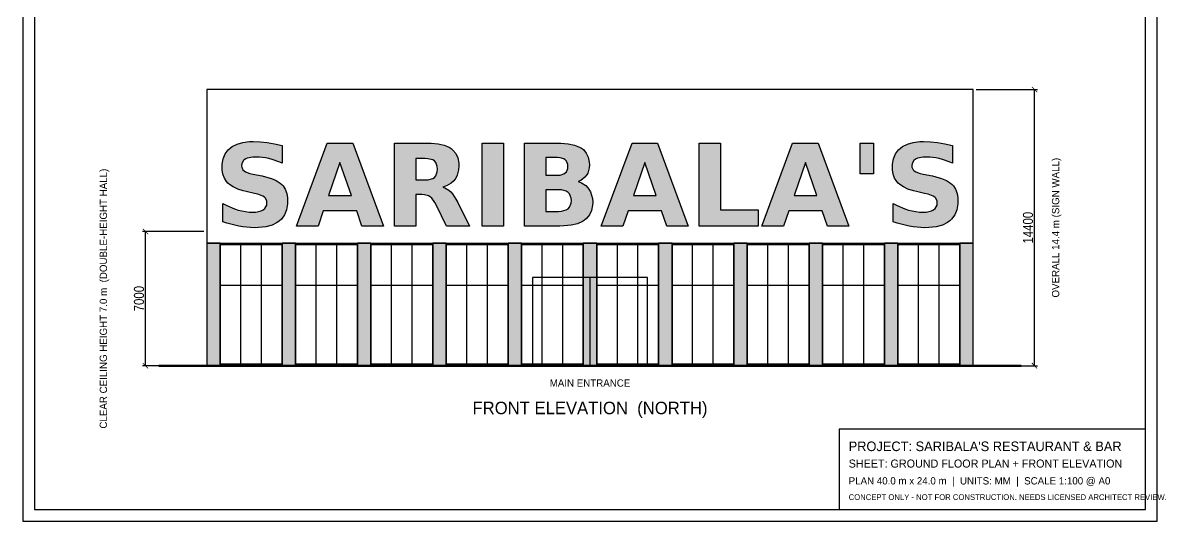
# Model space of a CAD drawing. Header units: millimetres. Extents: x -9600 to 50069, y -29600 to 37080.
# Drawn here: x -9600 to 50069, y -29600 to -3622 of the extents above; entities that cross this region are included whole.
import ezdxf
from ezdxf.enums import TextEntityAlignment as Align

# ---------------------------------------------------------------- set-up
doc = ezdxf.new("R2010")
doc.units = ezdxf.units.MM
for name, color, linetype in [('DOORS', 3, 'Continuous'), ('ELEVATION', 7, 'Continuous'), ('GLASS', 4, 'Continuous'), ('HATCH', 8, 'Continuous'), ('ROOMTAG', 7, 'Continuous'), ('SIGN', 2, 'Continuous'), ('TITLE', 7, 'Continuous')]:
    doc.layers.add(name, color=color, linetype=linetype)
doc.styles.add('OpenSansCondensed-Light', font='OpenSansCondensed-Light.ttf')
doc.dimstyles.new('ARCH', dxfattribs={"dimtxt": 380, "dimasz": 280, "dimexe": 150, "dimexo": 150, "dimgap": 80, "dimtad": 1, "dimzin": 12, "dimdsep": 46, "dimtxsty": 'OpenSansCondensed-Light', "dimblk": 'ARCHTICK', "dimcen": 2.5, "dimazin": 3, "dimtfac": 0.5, "dimtmove": 2, "dimatfit": 3})

# ---------------------------------------------------------------- blocks, each defined once
blk = doc.blocks.new('_ARCHTICK')
at = {"color": 0, "linetype": 'BYBLOCK', "const_width": 0.15}
blk.add_lwpolyline([(-0.5, -0.5), (0.5, 0.5)], dxfattribs=at)

msp = doc.modelspace()

# ---------------------------------------------------------------- hatches: boundary and pattern name
at = {"layer": 'HATCH'}
h = msp.add_hatch(color=7, dxfattribs=at)
h.dxf.hatch_style = 1
h.paths.add_polyline_path([(0, -21500), (700, -21500), (700, -15100), (0, -15100)])
h = msp.add_hatch(color=7, dxfattribs=at)
h.dxf.hatch_style = 1
h.paths.add_polyline_path([(3930, -21500), (4630, -21500), (4630, -15100), (3930, -15100)])
h = msp.add_hatch(color=7, dxfattribs=at)
h.dxf.hatch_style = 1
h.paths.add_polyline_path([(7860, -21500), (8560, -21500), (8560, -15100), (7860, -15100)])
h = msp.add_hatch(color=7, dxfattribs=at)
h.dxf.hatch_style = 1
h.paths.add_polyline_path([(11790, -21500), (12490, -21500), (12490, -15100), (11790, -15100)])
h = msp.add_hatch(color=7, dxfattribs=at)
h.dxf.hatch_style = 1
h.paths.add_polyline_path([(15720, -21500), (16420, -21500), (16420, -15100), (15720, -15100)])
h = msp.add_hatch(color=7, dxfattribs=at)
h.dxf.hatch_style = 1
h.paths.add_polyline_path([(19650, -21500), (20350, -21500), (20350, -15100), (19650, -15100)])
h = msp.add_hatch(color=7, dxfattribs=at)
h.dxf.hatch_style = 1
h.paths.add_polyline_path([(23580, -21500), (24280, -21500), (24280, -15100), (23580, -15100)])
h = msp.add_hatch(color=7, dxfattribs=at)
h.dxf.hatch_style = 1
h.paths.add_polyline_path([(27510, -21500), (28210, -21500), (28210, -15100), (27510, -15100)])
h = msp.add_hatch(color=7, dxfattribs=at)
h.dxf.hatch_style = 1
h.paths.add_polyline_path([(31440, -21500), (32140, -21500), (32140, -15100), (31440, -15100)])
h = msp.add_hatch(color=7, dxfattribs=at)
h.dxf.hatch_style = 1
h.paths.add_polyline_path([(35370, -21500), (36070, -21500), (36070, -15100), (35370, -15100)])
h = msp.add_hatch(color=7, dxfattribs=at)
h.dxf.hatch_style = 1
h.paths.add_polyline_path([(39300, -21500), (40000, -21500), (40000, -15100), (39300, -15100)])
at = {"layer": 'SIGN'}
h = msp.add_hatch(color=7, dxfattribs=at)
h.dxf.hatch_style = 1
h.paths.add_polyline_path([(3932.402, -10021.371), (3932.402, -10938.353), (3755.247, -10863.465), (3407.203, -10743.274), (3236.313, -10697.97), (3069.251, -10662.237), (2749.05, -10621.4), (2595.91, -10616.295), (2408.894, -10623.198), (2112.824, -10678.421), (2003.77, -10726.741), (1920.124, -10789.157), (1824.527, -10959.931), (1812.578, -11068.289), (1820.641, -11150.718), (1885.145, -11286.687), (1941.587, -11340.228), (2019.258, -11386.808), (2253.609, -11469.875), (2410.287, -11506.361), (2885.484, -11601.958), (3059.477, -11640.736), (3368.309, -11732.387), (3624.934, -11842.834), (3829.352, -11972.074), (3911.983, -12043.742), (3983.55, -12121.443), (4098.057, -12300.338), (4174.395, -12510.557), (4212.563, -12752.1), (4217.335, -12884.618), (4210.693, -13057.8), (4157.558, -13369.88), (4051.288, -13636.25), (3891.884, -13856.91), (3792.256, -13950.099), (3678.982, -14032.107), (3410.408, -14163.32), (3085.798, -14250.795), (2705.153, -14294.533), (2493.817, -14300), (2288.007, -14295.069), (1874.994, -14255.624), (1667.791, -14221.11), (1460.357, -14177.372), (1045.488, -14061.357), (838.053, -13989.08), (838.053, -13047.039), (1043.747, -13150.292), (1444.695, -13316.426), (1639.948, -13379.306), (1831.778, -13428.032), (2205.346, -13483.719), (2387.084, -13490.68), (2559.192, -13483.081), (2839.02, -13422.289), (2946.739, -13369.097), (3031.604, -13301.344), (3128.593, -13126.857), (3140.716, -13020.124), (3132.479, -12924.702), (3066.583, -12768.313), (3008.923, -12707.348), (2926.611, -12653.575), (2663.489, -12554.73), (2482.68, -12509.658), (2050.176, -12414.062), (1893.208, -12376.676), (1611.988, -12286.417), (1374.39, -12175.506), (1180.413, -12043.945), (1099.782, -11970.421), (1029.521, -11891.009), (917.103, -11712.346), (842.157, -11507.232), (804.684, -11275.666), (800, -11149.964), (806.526, -10992.909), (858.733, -10706.816), (963.146, -10458.08), (1119.766, -10246.701), (1217.654, -10155.02), (1327.781, -10073.447), (1582.317, -9942.93), (1882.564, -9855.919), (2228.52, -9812.414), (2418.64, -9806.975), (2780.838, -9820.433), (3152.782, -9860.806), (3536.095, -9927.863), (3932.402, -10021.371)])
h.paths.add_polyline_path([(7824.934, -13426.64), (6079.141, -13426.64), (5803.49, -14215.541), (4680.466, -14215.541), (6284.256, -9884.937), (7616.107, -9884.937), (9219.897, -14215.541), (8097.801, -14215.541), (7824.934, -13426.64)])
h.paths.add_polyline_path([(6357.577, -12622.889), (7543.713, -12622.889), (6951.573, -10900.3), (6357.577, -12622.889)])
h.paths.add_polyline_path([(11380.558, -11805.216), (11543.559, -11797.095), (11795.079, -11732.126), (11883.598, -11675.279), (11950.191, -11599.347), (12026.297, -11384.488), (12035.81, -11245.56), (12026.297, -11108.082), (11950.191, -10896.471), (11883.598, -10822.338), (11795.079, -10766.303), (11543.559, -10702.262), (11380.558, -10694.257), (10910.93, -10694.257), (10910.93, -11805.216), (11380.558, -11805.216)])
h.paths.add_polyline_path([(10910.93, -12576.483), (10910.93, -14215.541), (9794.402, -14215.541), (9794.402, -9884.937), (11499.357, -9884.937), (11706.139, -9889.433), (12076.807, -9925.398), (12390.279, -9997.327), (12646.556, -10105.221), (12753.246, -10172.654), (12846.783, -10249.572), (12996.442, -10434.732), (13096.215, -10661.657), (13146.101, -10930.348), (13152.337, -11080.355), (13139.344, -11285.179), (13071.127, -11556.523), (12993.165, -11713.492), (12944.439, -11784.797), (12889.404, -11851.448), (12759.583, -11971.175), (12515.473, -12116.832), (12319.814, -12191.313), (12431.421, -12225.596), (12636.535, -12343.931), (12730.043, -12427.984), (12821.231, -12531.759), (13004.998, -12810.659), (13097.578, -12985.783), (13703.64, -14215.541), (12514.719, -14215.541), (11986.62, -13139.851), (11906.511, -12990.308), (11744.555, -12768.487), (11662.706, -12696.21), (11574.187, -12643.829), (11356.079, -12583.966), (11226.49, -12576.483), (10910.93, -12576.483)])
h.paths.add_polyline_path([(14368.173, -9884.937), (15484.701, -9884.937), (15484.701, -14215.541), (14368.173, -14215.541), (14368.173, -9884.937)])
h.paths.add_polyline_path([(18311.751, -11562.049), (18435.945, -11554.798), (18635.955, -11496.79), (18711.771, -11446.034), (18771.46, -11381.123), (18839.677, -11209.885), (18848.204, -11103.558), (18839.677, -10998.39), (18771.46, -10828.08), (18711.771, -10762.938), (18635.955, -10711.369), (18435.945, -10652.434), (18311.751, -10645.067), (17694.552, -10645.067), (17694.552, -11562.049), (18311.751, -11562.049)])
h.paths.add_polyline_path([(18349.804, -13455.412), (18507.41, -13446.536), (18760.323, -13375.535), (18855.629, -13313.409), (18929.937, -13233.359), (19014.86, -13018.964), (19025.475, -12884.618), (19014.976, -12752.419), (18930.981, -12541.272), (18857.485, -12462.324), (18762.759, -12400.604), (18508.919, -12330.067), (18349.804, -12321.25), (17694.552, -12321.25), (17694.552, -13455.412), (18349.804, -13455.412)])
h.paths.add_polyline_path([(19388.37, -11898.028), (19557.809, -11961.488), (19773.901, -12098.008), (19892.585, -12216.576), (19944.313, -12284.125), (20030.802, -12432.682), (20129.647, -12777.479), (20142.002, -12973.718), (20135.389, -13125.364), (20082.487, -13398.811), (19976.681, -13632.465), (19817.973, -13826.326), (19718.78, -13908.334), (19606.071, -13980.335), (19339.237, -14095.538), (19017.18, -14172.34), (18639.899, -14210.741), (18430.551, -14215.541), (16578.025, -14215.541), (16578.025, -9884.937), (18254.208, -9884.937), (18471.968, -9889.201), (18860.85, -9923.309), (19187.548, -9991.526), (19452.062, -10093.851), (19561, -10157.804), (19655.842, -10231.14), (19807.589, -10408.527), (19908.754, -10626.867), (19959.337, -10886.16), (19965.66, -11031.164), (19956.378, -11183.086), (19882.129, -11451.776), (19817.161, -11568.545), (19735.022, -11672.321), (19520.626, -11837.062), (19388.37, -11898.028)])
h.paths.add_polyline_path([(23732.895, -13426.64), (21987.103, -13426.64), (21711.452, -14215.541), (20588.428, -14215.541), (22192.217, -9884.937), (23524.068, -9884.937), (25127.858, -14215.541), (24005.762, -14215.541), (23732.895, -13426.64)])
h.paths.add_polyline_path([(22265.539, -12622.889), (23451.675, -12622.889), (22859.535, -10900.3), (22265.539, -12622.889)])
h.paths.add_polyline_path([(25702.364, -9884.937), (26818.891, -9884.937), (26818.891, -13371.881), (28779.079, -13371.881), (28779.079, -14215.541), (25702.364, -14215.541), (25702.364, -9884.937)])
h.paths.add_polyline_path([(32114.739, -13426.64), (30368.947, -13426.64), (30093.295, -14215.541), (28970.271, -14215.541), (30574.061, -9884.937), (31905.912, -9884.937), (33509.702, -14215.541), (32387.606, -14215.541), (32114.739, -13426.64)])
h.paths.add_polyline_path([(30647.382, -12622.889), (31833.519, -12622.889), (31241.379, -10900.3), (30647.382, -12622.889)])
h.paths.add_polyline_path([(34791.434, -9884.937), (34791.434, -11495.224), (34103.698, -11495.224), (34103.698, -9884.937), (34791.434, -9884.937)])
h.paths.add_polyline_path([(38915.067, -10021.371), (38915.067, -10938.353), (38737.913, -10863.465), (38389.868, -10743.274), (38218.978, -10697.97), (38051.917, -10662.237), (37731.716, -10621.4), (37578.576, -10616.295), (37391.56, -10623.198), (37095.49, -10678.421), (36986.436, -10726.741), (36902.789, -10789.157), (36807.193, -10959.931), (36795.243, -11068.289), (36803.306, -11150.718), (36867.811, -11286.687), (36924.252, -11340.228), (37001.924, -11386.808), (37236.274, -11469.875), (37392.952, -11506.361), (37868.149, -11601.958), (38042.142, -11640.736), (38350.974, -11732.387), (38607.599, -11842.834), (38812.017, -11972.074), (38894.649, -12043.742), (38966.215, -12121.443), (39080.722, -12300.338), (39157.06, -12510.557), (39195.229, -12752.1), (39200, -12884.618), (39193.358, -13057.8), (39140.223, -13369.88), (39033.954, -13636.25), (38874.549, -13856.91), (38774.921, -13950.099), (38661.647, -14032.107), (38393.073, -14163.32), (38068.463, -14250.795), (37687.818, -14294.533), (37476.483, -14300), (37270.672, -14295.069), (36857.659, -14255.624), (36650.457, -14221.11), (36443.022, -14177.372), (36028.153, -14061.357), (35820.718, -13989.08), (35820.718, -13047.039), (36026.413, -13150.292), (36427.36, -13316.426), (36622.613, -13379.306), (36814.444, -13428.032), (37188.012, -13483.719), (37369.749, -13490.68), (37541.857, -13483.081), (37821.685, -13422.289), (37929.405, -13369.097), (38014.27, -13301.344), (38111.258, -13126.857), (38123.382, -13020.124), (38115.145, -12924.702), (38049.248, -12768.313), (37991.589, -12707.348), (37909.276, -12653.575), (37646.155, -12554.73), (37465.345, -12509.658), (37032.842, -12414.062), (36875.874, -12376.676), (36594.654, -12286.417), (36357.055, -12175.506), (36163.078, -12043.945), (36082.448, -11970.421), (36012.186, -11891.009), (35899.768, -11712.346), (35824.822, -11507.232), (35787.35, -11275.666), (35782.665, -11149.964), (35789.191, -10992.909), (35841.398, -10706.816), (35945.811, -10458.08), (36102.431, -10246.701), (36200.319, -10155.02), (36310.446, -10073.447), (36564.983, -9942.93), (36865.229, -9855.919), (37211.186, -9812.414), (37401.305, -9806.975), (37763.504, -9820.433), (38135.447, -9860.806), (38518.761, -9927.863), (38915.067, -10021.371)])

# ---------------------------------------------------------------- linework, layer by layer
at = {"layer": 'DOORS'}
msp.add_line((20000, -21500), (20000, -16900), dxfattribs=at)
msp.add_lwpolyline([(17000, -21500), (23000, -21500), (23000, -16900), (17000, -16900)], close=True, dxfattribs=at)
at = {"layer": 'ELEVATION', "lineweight": 70}
msp.add_line((-2500, -21500), (42500, -21500), dxfattribs=at)
at = {"layer": 'ELEVATION'}
for points in [[(0, -21500), (40000, -21500), (40000, -7100), (0, -7100)], [(0, -15100), (40000, -15100), (40000, -7100), (0, -7100)], [(0, -21500), (700, -21500), (700, -15100), (0, -15100)], [(3930, -21500), (4630, -21500), (4630, -15100), (3930, -15100)], [(7860, -21500), (8560, -21500), (8560, -15100), (7860, -15100)], [(11790, -21500), (12490, -21500), (12490, -15100), (11790, -15100)], [(15720, -21500), (16420, -21500), (16420, -15100), (15720, -15100)], [(19650, -21500), (20350, -21500), (20350, -15100), (19650, -15100)], [(23580, -21500), (24280, -21500), (24280, -15100), (23580, -15100)], [(27510, -21500), (28210, -21500), (28210, -15100), (27510, -15100)], [(31440, -21500), (32140, -21500), (32140, -15100), (31440, -15100)], [(35370, -21500), (36070, -21500), (36070, -15100), (35370, -15100)], [(39300, -21500), (40000, -21500), (40000, -15100), (39300, -15100)]]:
    msp.add_lwpolyline(points, close=True, dxfattribs=at)
at = {"layer": 'GLASS'}
for p, q in [((1776.667, -21400), (1776.667, -15200)), ((2853.333, -21400), (2853.333, -15200)), ((5706.667, -21400), (5706.667, -15200)), ((6783.333, -21400), (6783.333, -15200)), ((9636.667, -21400), (9636.667, -15200)), ((10713.333, -21400), (10713.333, -15200)), ((13566.667, -21400), (13566.667, -15200)), ((14643.333, -21400), (14643.333, -15200)), ((17496.667, -21400), (17496.667, -15200)), ((18573.333, -21400), (18573.333, -15200)), ((21426.667, -21400), (21426.667, -15200)), ((22503.333, -21400), (22503.333, -15200)), ((25356.667, -21400), (25356.667, -15200)), ((26433.333, -21400), (26433.333, -15200)), ((29286.667, -21400), (29286.667, -15200)), ((30363.333, -21400), (30363.333, -15200)), ((33216.667, -21400), (33216.667, -15200)), ((34293.333, -21400), (34293.333, -15200)), ((37146.667, -21400), (37146.667, -15200)), ((38223.333, -21400), (38223.333, -15200)), ((700, -17300), (3930, -17300)), ((4630, -17300), (7860, -17300)), ((8560, -17300), (11790, -17300)), ((12490, -17300), (15720, -17300)), ((16420, -17300), (19650, -17300)), ((20350, -17300), (23580, -17300)), ((24280, -17300), (27510, -17300)), ((28210, -17300), (31440, -17300)), ((32140, -17300), (35370, -17300)), ((36070, -17300), (39300, -17300))]:
    msp.add_line(p, q, dxfattribs=at)
for points in [[(700, -21400), (3930, -21400), (3930, -15200), (700, -15200)], [(4630, -21400), (7860, -21400), (7860, -15200), (4630, -15200)], [(8560, -21400), (11790, -21400), (11790, -15200), (8560, -15200)], [(12490, -21400), (15720, -21400), (15720, -15200), (12490, -15200)], [(16420, -21400), (19650, -21400), (19650, -15200), (16420, -15200)], [(20350, -21400), (23580, -21400), (23580, -15200), (20350, -15200)], [(24280, -21400), (27510, -21400), (27510, -15200), (24280, -15200)], [(28210, -21400), (31440, -21400), (31440, -15200), (28210, -15200)], [(32140, -21400), (35370, -21400), (35370, -15200), (32140, -15200)], [(36070, -21400), (39300, -21400), (39300, -15200), (36070, -15200)]]:
    msp.add_lwpolyline(points, close=True, dxfattribs=at)
at = {"layer": 'SIGN', "color": 7}
for points in [[(3932.402, -10021.371), (3932.402, -10938.353), (3755.247, -10863.465), (3407.203, -10743.274), (3236.313, -10697.97), (3069.251, -10662.237), (2749.05, -10621.4), (2595.91, -10616.295), (2408.894, -10623.198), (2112.824, -10678.421), (2003.77, -10726.741), (1920.124, -10789.157), (1824.527, -10959.931), (1812.578, -11068.289), (1820.641, -11150.718), (1885.145, -11286.687), (1941.587, -11340.228), (2019.258, -11386.808), (2253.609, -11469.875), (2410.287, -11506.361), (2885.484, -11601.958), (3059.477, -11640.736), (3368.309, -11732.387), (3624.934, -11842.834), (3829.352, -11972.074), (3911.983, -12043.742), (3983.55, -12121.443), (4098.057, -12300.338), (4174.395, -12510.557), (4212.563, -12752.1), (4217.335, -12884.618), (4210.693, -13057.8), (4157.558, -13369.88), (4051.288, -13636.25), (3891.884, -13856.91), (3792.256, -13950.099), (3678.982, -14032.107), (3410.408, -14163.32), (3085.798, -14250.795), (2705.153, -14294.533), (2493.817, -14300), (2288.007, -14295.069), (1874.994, -14255.624), (1667.791, -14221.11), (1460.357, -14177.372), (1045.488, -14061.357), (838.053, -13989.08), (838.053, -13047.039), (1043.747, -13150.292), (1444.695, -13316.426), (1639.948, -13379.306), (1831.778, -13428.032), (2205.346, -13483.719), (2387.084, -13490.68), (2559.192, -13483.081), (2839.02, -13422.289), (2946.739, -13369.097), (3031.604, -13301.344), (3128.593, -13126.857), (3140.716, -13020.124), (3132.479, -12924.702), (3066.583, -12768.313), (3008.923, -12707.348), (2926.611, -12653.575), (2663.489, -12554.73), (2482.68, -12509.658), (2050.176, -12414.062), (1893.208, -12376.676), (1611.988, -12286.417), (1374.39, -12175.506), (1180.413, -12043.945), (1099.782, -11970.421), (1029.521, -11891.009), (917.103, -11712.346), (842.157, -11507.232), (804.684, -11275.666), (800, -11149.964), (806.526, -10992.909), (858.733, -10706.816), (963.146, -10458.08), (1119.766, -10246.701), (1217.654, -10155.02), (1327.781, -10073.447), (1582.317, -9942.93), (1882.564, -9855.919), (2228.52, -9812.414), (2418.64, -9806.975), (2780.838, -9820.433), (3152.782, -9860.806), (3536.095, -9927.863), (3932.402, -10021.371)], [(7824.934, -13426.64), (6079.141, -13426.64), (5803.49, -14215.541), (4680.466, -14215.541), (6284.256, -9884.937), (7616.107, -9884.937), (9219.897, -14215.541), (8097.801, -14215.541), (7824.934, -13426.64)], [(10910.93, -12576.483), (10910.93, -14215.541), (9794.402, -14215.541), (9794.402, -9884.937), (11499.357, -9884.937), (11706.139, -9889.433), (12076.807, -9925.398), (12390.279, -9997.327), (12646.556, -10105.221), (12753.246, -10172.654), (12846.783, -10249.572), (12996.442, -10434.732), (13096.215, -10661.657), (13146.101, -10930.348), (13152.337, -11080.355), (13139.344, -11285.179), (13071.127, -11556.523), (12993.165, -11713.492), (12944.439, -11784.797), (12889.404, -11851.448), (12759.583, -11971.175), (12515.473, -12116.832), (12319.814, -12191.313), (12431.421, -12225.596), (12636.535, -12343.931), (12730.043, -12427.984), (12821.231, -12531.759), (13004.998, -12810.659), (13097.578, -12985.783), (13703.64, -14215.541), (12514.719, -14215.541), (11986.62, -13139.851), (11906.511, -12990.308), (11744.555, -12768.487), (11662.706, -12696.21), (11574.187, -12643.829), (11356.079, -12583.966), (11226.49, -12576.483), (10910.93, -12576.483)], [(14368.173, -9884.937), (15484.701, -9884.937), (15484.701, -14215.541), (14368.173, -14215.541), (14368.173, -9884.937)], [(19388.37, -11898.028), (19557.809, -11961.488), (19773.901, -12098.008), (19892.585, -12216.576), (19944.313, -12284.125), (20030.802, -12432.682), (20129.647, -12777.479), (20142.002, -12973.718), (20135.389, -13125.364), (20082.487, -13398.811), (19976.681, -13632.465), (19817.973, -13826.326), (19718.78, -13908.334), (19606.071, -13980.335), (19339.237, -14095.538), (19017.18, -14172.34), (18639.899, -14210.741), (18430.551, -14215.541), (16578.025, -14215.541), (16578.025, -9884.937), (18254.208, -9884.937), (18471.968, -9889.201), (18860.85, -9923.309), (19187.548, -9991.526), (19452.062, -10093.851), (19561, -10157.804), (19655.842, -10231.14), (19807.589, -10408.527), (19908.754, -10626.867), (19959.337, -10886.16), (19965.66, -11031.164), (19956.378, -11183.086), (19882.129, -11451.776), (19817.161, -11568.545), (19735.022, -11672.321), (19520.626, -11837.062), (19388.37, -11898.028)], [(23732.895, -13426.64), (21987.103, -13426.64), (21711.452, -14215.541), (20588.428, -14215.541), (22192.217, -9884.937), (23524.068, -9884.937), (25127.858, -14215.541), (24005.762, -14215.541), (23732.895, -13426.64)], [(25702.364, -9884.937), (26818.891, -9884.937), (26818.891, -13371.881), (28779.079, -13371.881), (28779.079, -14215.541), (25702.364, -14215.541), (25702.364, -9884.937)], [(32114.739, -13426.64), (30368.947, -13426.64), (30093.295, -14215.541), (28970.271, -14215.541), (30574.061, -9884.937), (31905.912, -9884.937), (33509.702, -14215.541), (32387.606, -14215.541), (32114.739, -13426.64)], [(34791.434, -9884.937), (34791.434, -11495.224), (34103.698, -11495.224), (34103.698, -9884.937), (34791.434, -9884.937)], [(38915.067, -10021.371), (38915.067, -10938.353), (38737.913, -10863.465), (38389.868, -10743.274), (38218.978, -10697.97), (38051.917, -10662.237), (37731.716, -10621.4), (37578.576, -10616.295), (37391.56, -10623.198), (37095.49, -10678.421), (36986.436, -10726.741), (36902.789, -10789.157), (36807.193, -10959.931), (36795.243, -11068.289), (36803.306, -11150.718), (36867.811, -11286.687), (36924.252, -11340.228), (37001.924, -11386.808), (37236.274, -11469.875), (37392.952, -11506.361), (37868.149, -11601.958), (38042.142, -11640.736), (38350.974, -11732.387), (38607.599, -11842.834), (38812.017, -11972.074), (38894.649, -12043.742), (38966.215, -12121.443), (39080.722, -12300.338), (39157.06, -12510.557), (39195.229, -12752.1), (39200, -12884.618), (39193.358, -13057.8), (39140.223, -13369.88), (39033.954, -13636.25), (38874.549, -13856.91), (38774.921, -13950.099), (38661.647, -14032.107), (38393.073, -14163.32), (38068.463, -14250.795), (37687.818, -14294.533), (37476.483, -14300), (37270.672, -14295.069), (36857.659, -14255.624), (36650.457, -14221.11), (36443.022, -14177.372), (36028.153, -14061.357), (35820.718, -13989.08), (35820.718, -13047.039), (36026.413, -13150.292), (36427.36, -13316.426), (36622.613, -13379.306), (36814.444, -13428.032), (37188.012, -13483.719), (37369.749, -13490.68), (37541.857, -13483.081), (37821.685, -13422.289), (37929.405, -13369.097), (38014.27, -13301.344), (38111.258, -13126.857), (38123.382, -13020.124), (38115.145, -12924.702), (38049.248, -12768.313), (37991.589, -12707.348), (37909.276, -12653.575), (37646.155, -12554.73), (37465.345, -12509.658), (37032.842, -12414.062), (36875.874, -12376.676), (36594.654, -12286.417), (36357.055, -12175.506), (36163.078, -12043.945), (36082.448, -11970.421), (36012.186, -11891.009), (35899.768, -11712.346), (35824.822, -11507.232), (35787.35, -11275.666), (35782.665, -11149.964), (35789.191, -10992.909), (35841.398, -10706.816), (35945.811, -10458.08), (36102.431, -10246.701), (36200.319, -10155.02), (36310.446, -10073.447), (36564.983, -9942.93), (36865.229, -9855.919), (37211.186, -9812.414), (37401.305, -9806.975), (37763.504, -9820.433), (38135.447, -9860.806), (38518.761, -9927.863), (38915.067, -10021.371)], [(11380.558, -11805.216), (11543.559, -11797.095), (11795.079, -11732.126), (11883.598, -11675.279), (11950.191, -11599.347), (12026.297, -11384.488), (12035.81, -11245.56), (12026.297, -11108.082), (11950.191, -10896.471), (11883.598, -10822.338), (11795.079, -10766.303), (11543.559, -10702.262), (11380.558, -10694.257), (10910.93, -10694.257), (10910.93, -11805.216), (11380.558, -11805.216)], [(18311.751, -11562.049), (18435.945, -11554.798), (18635.955, -11496.79), (18711.771, -11446.034), (18771.46, -11381.123), (18839.677, -11209.885), (18848.204, -11103.558), (18839.677, -10998.39), (18771.46, -10828.08), (18711.771, -10762.938), (18635.955, -10711.369), (18435.945, -10652.434), (18311.751, -10645.067), (17694.552, -10645.067), (17694.552, -11562.049), (18311.751, -11562.049)], [(6357.577, -12622.889), (7543.713, -12622.889), (6951.573, -10900.3), (6357.577, -12622.889)], [(22265.539, -12622.889), (23451.675, -12622.889), (22859.535, -10900.3), (22265.539, -12622.889)], [(30647.382, -12622.889), (31833.519, -12622.889), (31241.379, -10900.3), (30647.382, -12622.889)], [(18349.804, -13455.412), (18507.41, -13446.536), (18760.323, -13375.535), (18855.629, -13313.409), (18929.937, -13233.359), (19014.86, -13018.964), (19025.475, -12884.618), (19014.976, -12752.419), (18930.981, -12541.272), (18857.485, -12462.324), (18762.759, -12400.604), (18508.919, -12330.067), (18349.804, -12321.25), (17694.552, -12321.25), (17694.552, -13455.412), (18349.804, -13455.412)]]:
    msp.add_lwpolyline(points, close=True, dxfattribs=at)
at = {"layer": 'TITLE'}
for points in [[(-9600, -29600), (49600, -29600), (49600, 37080.234), (-9600, 37080.234)], [(-9000, -29000), (49000, -29000), (49000, 36480.234), (-9000, 36480.234)], [(33000, -29000), (49000, -29000), (49000, -24800), (33000, -24800)]]:
    msp.add_lwpolyline(points, close=True, dxfattribs=at)

# ---------------------------------------------------------------- texts
at = {"layer": 'ROOMTAG'}
for s, p in [('OVERALL 14.4 m (SIGN WALL)', (44300, -14300)), ('CLEAR CEILING HEIGHT 7.0 m  (DOUBLE-HEIGHT HALL)', (-5400, -18000))]:
    msp.add_text(s, height=380, rotation=90, dxfattribs=at).set_placement(p, align=Align.MIDDLE_CENTER)
msp.add_text('MAIN ENTRANCE', height=380, dxfattribs=at).set_placement((20000, -22400), align=Align.MIDDLE_CENTER)
at = {"layer": 'TITLE'}
msp.add_text('FRONT ELEVATION  (NORTH)', height=650, dxfattribs=at).set_placement((20000, -23700), align=Align.MIDDLE_CENTER)
for s, height, p in [("PROJECT: SARIBALA'S RESTAURANT & BAR", 500, (33500, -25700)), ('SHEET: GROUND FLOOR PLAN + FRONT ELEVATION', 420, (33500, -26600)), ('PLAN 40.0 m x 24.0 m  |  UNITS: MM  |  SCALE 1:100 @ A0', 380, (33500, -27500)), ('CONCEPT ONLY - NOT FOR CONSTRUCTION. NEEDS LICENSED ARCHITECT REVIEW.', 300, (33500, -28350))]:
    msp.add_text(s, height=height, dxfattribs=at).set_placement(p, align=Align.MIDDLE_LEFT)

# ---------------------------------------------------------------- dimensions: what is measured, and where the dimension line sits
for base, p1, p2 in [((43200, -21500), (40000, -21500), (40000, -7100)), ((-3200, -21500), (0, -21500), (0, -14500))]:
    msp.add_linear_dim(base=base, p1=p1, p2=p2, angle=90, dimstyle='ARCH', override={"dimtxt": 520}).render()

doc.saveas('drawing.dxf')
